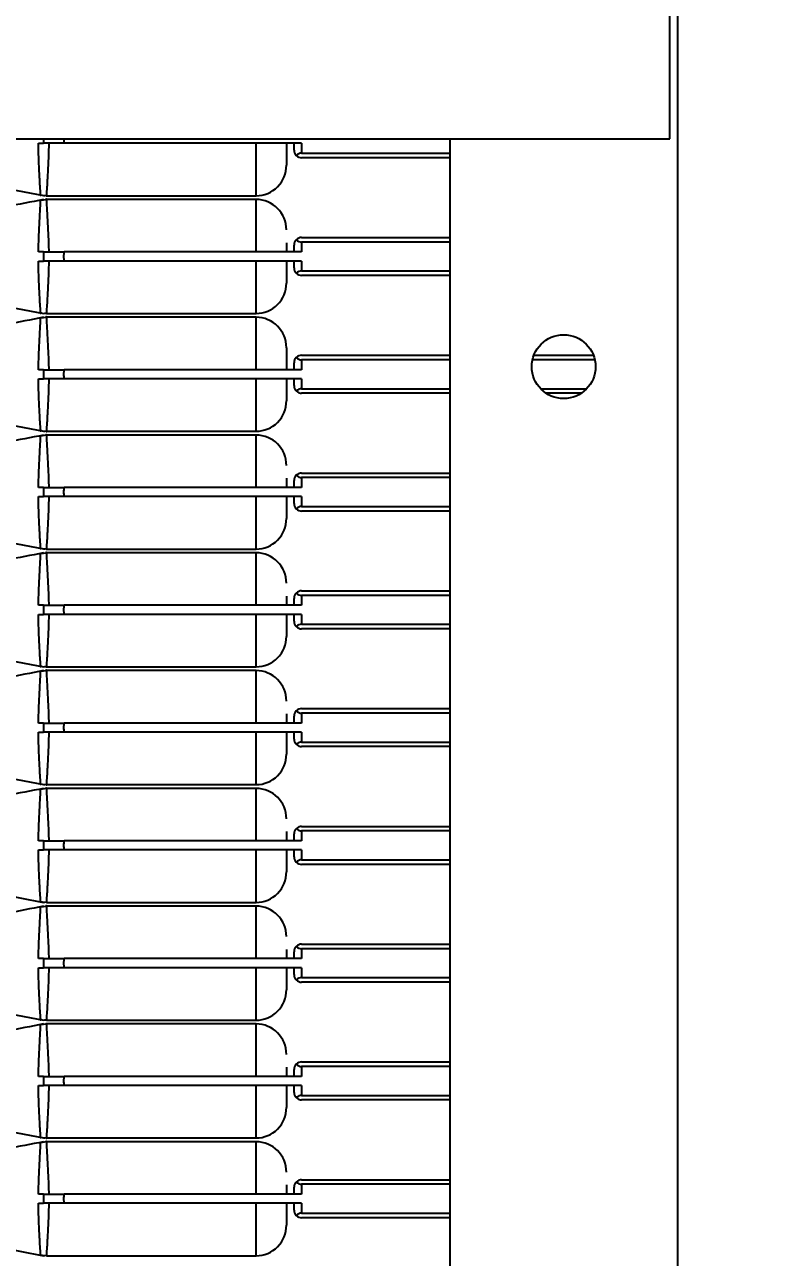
# Model space of a CAD drawing. Header units: millimetres. Extents: x 10 to 584, y 10 to 410.
# Drawn here: x 80.14 to 83.44, y 320.94 to 326.35 of the extents above; entities that cross this region are included whole.
import ezdxf

# ---------------------------------------------------------------- set-up
doc = ezdxf.new("R2010")
doc.units = ezdxf.units.MM
doc.layers.add('2', color=1, linetype='Continuous')
doc.styles.add('SLDTEXTSTYLE0', font='TXT', dxfattribs={"width": 0.7})
doc.dimstyles.new('SLDDIMSTYLE0', dxfattribs={"dimtxt": 3.5, "dimasz": 3.5, "dimexe": 0, "dimexo": 0.0625, "dimgap": 0.875, "dimtad": 1, "dimlfac": 15, "dimrnd": 1e-09, "dimzin": 12, "dimdsep": 46, "dimtxsty": 'SLDTEXTSTYLE0', "dimsah": 1, "dimcen": 0.09, "dimadec": 0, "dimazin": 3, "dimtfac": 1, "dimtofl": 0, "dimtmove": 0, "dimatfit": 3, "dimfxl": 0, "dimfrac": 2, "dimtolj": 1, "dimtzin": 12, "dimarcsym": 0})

# ---------------------------------------------------------------- blocks, each defined once
blk = doc.blocks.new('_D')
at = {"layer": '2', "color": 1}
for p, q in [((167.5018, 346.7783), (43.5018, 346.7783)), ((44.5018, 346.7783), (44.5018, 225.845)), ((181.5762, 225.845), (43.5018, 225.845))]:
    blk.add_line(p, q, dxfattribs=at)
for points in [[(44.5018, 346.7783), (43.9634, 343.2783), (45.0403, 343.2783)], [(44.5018, 225.845), (45.0403, 229.345), (43.9634, 229.345)]]:
    blk.add_solid(points, dxfattribs=at)
at = {"layer": '2', "color": 1, "insert": (39.9901, 278.6627), "char_height": 3.5, "attachment_point": 1, "rotation": 90, "style": 'SLDTEXTSTYLE0'}
blk.add_mtext('1814', dxfattribs=at)

msp = doc.modelspace()

# ---------------------------------------------------------------- linework, layer by layer
at = {"color": 7, "linetype": 'Continuous', "lineweight": 25}
for p, q in [((83.00183, 335.17831), (83.00183, 298.67831)), ((82.96849, 325.84409), (82.96849, 327.17742)), ((78.50183, 325.84409), (82.96849, 325.84409)), ((80.19662, 325.82498), (80.21849, 325.82498)), ((80.21849, 325.84409), (80.21849, 325.82498)), ((81.35183, 325.82498), (80.30968, 325.82498)), ((81.31849, 325.79498), (81.31849, 325.82498)), ((81.35183, 325.82498), (81.35183, 325.78165)), ((82.00183, 325.84409), (82.00183, 315.84498)), ((81.35183, 325.78165), (82.00183, 325.78165)), ((82.00183, 325.76165), (81.35183, 325.76165)), ((79.51849, 325.72832), (80.21849, 325.59514)), ((80.20585, 325.59941), (80.20594, 325.59749)), ((80.23128, 325.59498), (81.15183, 325.59498)), ((80.20585, 325.5738), (80.20594, 325.5758)), ((80.23141, 325.57733), (80.20619, 325.57392)), ((81.15183, 325.57831), (80.23128, 325.57831)), ((81.31849, 325.34831), (81.31849, 325.37831)), ((81.35183, 325.41165), (82.00183, 325.41165)), ((81.35183, 325.39165), (81.35183, 325.34831)), ((82.00183, 325.39165), (81.35183, 325.39165)), ((80.21849, 325.34831), (80.19671, 325.34831)), ((80.21849, 325.34831), (80.21849, 325.30831)), ((81.35183, 325.34831), (80.30968, 325.34831)), ((80.19662, 325.30831), (80.21849, 325.30831)), ((81.35183, 325.30831), (80.30968, 325.30831)), ((81.31849, 325.27831), (81.31849, 325.30831)), ((81.35183, 325.30831), (81.35183, 325.26498)), ((81.35183, 325.26498), (82.00183, 325.26498)), ((79.51849, 325.21165), (80.21849, 325.07847)), ((82.00183, 325.24498), (81.35183, 325.24498)), ((80.20585, 325.08275), (80.20594, 325.08082)), ((80.20585, 325.05713), (80.20594, 325.05913)), ((80.23141, 325.06067), (80.20619, 325.05726)), ((80.23128, 325.07831), (81.15183, 325.07831)), ((81.15183, 325.06165), (80.23128, 325.06165)), ((81.35183, 324.89498), (82.00183, 324.89498)), ((82.37106, 324.89498), (82.63259, 324.89498)), ((80.21849, 324.83165), (80.19671, 324.83165)), ((80.21849, 324.83165), (80.21849, 324.79165)), ((81.35183, 324.83165), (80.30968, 324.83165)), ((81.31849, 324.83165), (81.31849, 324.86165)), ((82.00183, 324.87498), (81.35183, 324.87498)), ((81.35183, 324.87498), (81.35183, 324.83165)), ((82.63857, 324.87498), (82.36508, 324.87498)), ((80.19662, 324.79165), (80.21849, 324.79165)), ((81.35183, 324.79165), (80.30968, 324.79165)), ((81.31849, 324.76165), (81.31849, 324.79165)), ((81.35183, 324.79165), (81.35183, 324.74831)), ((81.35183, 324.74831), (82.00183, 324.74831)), ((82.00183, 324.72831), (81.35183, 324.72831)), ((82.40056, 324.74831), (82.6031, 324.74831)), ((82.57921, 324.72831), (82.42444, 324.72831)), ((79.51849, 324.69498), (80.21849, 324.56181)), ((80.20585, 324.56608), (80.20594, 324.56415)), ((80.23128, 324.56165), (81.15183, 324.56165)), ((80.20585, 324.54047), (80.20594, 324.54247)), ((80.23141, 324.544), (80.20619, 324.54059)), ((81.15183, 324.54498), (80.23128, 324.54498)), ((81.31849, 324.31498), (81.31849, 324.34498)), ((81.35183, 324.37831), (82.00183, 324.37831)), ((81.35183, 324.35831), (81.35183, 324.31498)), ((82.00183, 324.35831), (81.35183, 324.35831)), ((80.21849, 324.31498), (80.19671, 324.31498)), ((80.21849, 324.31498), (80.21849, 324.27498)), ((81.35183, 324.31498), (80.30968, 324.31498)), ((80.19662, 324.27498), (80.21849, 324.27498)), ((81.35183, 324.27498), (80.30968, 324.27498)), ((81.31849, 324.24498), (81.31849, 324.27498)), ((81.35183, 324.27498), (81.35183, 324.23165)), ((79.51849, 324.17832), (80.21849, 324.04514)), ((81.35183, 324.23165), (82.00183, 324.23165)), ((82.00183, 324.21165), (81.35183, 324.21165)), ((80.20585, 324.04941), (80.20594, 324.04749)), ((80.20585, 324.0238), (80.20594, 324.0258)), ((80.23141, 324.02733), (80.20619, 324.02392)), ((80.23128, 324.04498), (81.15183, 324.04498)), ((81.15183, 324.02831), (80.23128, 324.02831)), ((81.35183, 323.86165), (82.00183, 323.86165)), ((81.31849, 323.79831), (81.31849, 323.82831)), ((82.00183, 323.84165), (81.35183, 323.84165)), ((81.35183, 323.84165), (81.35183, 323.79831)), ((80.19662, 323.75831), (80.21849, 323.75831)), ((80.21849, 323.79831), (80.19671, 323.79831)), ((80.21849, 323.79831), (80.21849, 323.75831)), ((81.35183, 323.79831), (80.30968, 323.79831)), ((81.35183, 323.75831), (80.30968, 323.75831)), ((81.31849, 323.72831), (81.31849, 323.75831)), ((81.35183, 323.75831), (81.35183, 323.71498)), ((81.35183, 323.71498), (82.00183, 323.71498)), ((82.00183, 323.69498), (81.35183, 323.69498)), ((79.51849, 323.66165), (80.21849, 323.52847)), ((80.20585, 323.53275), (80.20594, 323.53082)), ((80.20585, 323.50713), (80.20594, 323.50913)), ((80.23141, 323.51067), (80.20619, 323.50726)), ((80.23128, 323.52831), (81.15183, 323.52831)), ((81.15183, 323.51165), (80.23128, 323.51165)), ((81.35183, 323.34498), (82.00183, 323.34498)), ((82.00183, 323.32498), (81.35183, 323.32498)), ((81.35183, 323.32498), (81.35183, 323.28165)), ((80.21849, 323.28165), (80.19671, 323.28165)), ((80.21849, 323.28165), (80.21849, 323.24165)), ((81.35183, 323.28165), (80.30968, 323.28165)), ((81.31849, 323.28165), (81.31849, 323.31165)), ((80.19662, 323.24165), (80.21849, 323.24165)), ((81.35183, 323.24165), (80.30968, 323.24165)), ((81.31849, 323.21165), (81.31849, 323.24165)), ((81.35183, 323.24165), (81.35183, 323.19831)), ((81.35183, 323.19831), (82.00183, 323.19831)), ((82.00183, 323.17831), (81.35183, 323.17831)), ((79.51849, 323.14498), (80.21849, 323.01181)), ((80.20585, 323.01608), (80.20594, 323.01415)), ((80.20585, 322.99047), (80.20594, 322.99247)), ((80.23141, 322.994), (80.20619, 322.99059)), ((80.23128, 323.01165), (81.15183, 323.01165)), ((81.15183, 322.99498), (80.23128, 322.99498)), ((81.35183, 322.82831), (82.00183, 322.82831)), ((81.31849, 322.76498), (81.31849, 322.79498)), ((81.35183, 322.80831), (81.35183, 322.76498)), ((82.00183, 322.80831), (81.35183, 322.80831)), ((80.19662, 322.72498), (80.21849, 322.72498)), ((80.21849, 322.76498), (80.19671, 322.76498)), ((80.21849, 322.76498), (80.21849, 322.72498)), ((81.35183, 322.76498), (80.30968, 322.76498)), ((81.35183, 322.72498), (80.30968, 322.72498)), ((81.31849, 322.69498), (81.31849, 322.72498)), ((81.35183, 322.72498), (81.35183, 322.68165)), ((81.35183, 322.68165), (82.00183, 322.68165)), ((79.51849, 322.62832), (80.21849, 322.49514)), ((82.00183, 322.66165), (81.35183, 322.66165)), ((80.20585, 322.49941), (80.20594, 322.49749)), ((80.20585, 322.4738), (80.20594, 322.4758)), ((80.23141, 322.47733), (80.20619, 322.47392)), ((80.23128, 322.49498), (81.15183, 322.49498)), ((81.15183, 322.47831), (80.23128, 322.47831)), ((81.35183, 322.31165), (82.00183, 322.31165)), ((81.35183, 322.29165), (81.35183, 322.24831)), ((82.00183, 322.29165), (81.35183, 322.29165)), ((80.21849, 322.24831), (80.19671, 322.24831)), ((80.21849, 322.24831), (80.21849, 322.20831)), ((81.35183, 322.24831), (80.30968, 322.24831)), ((81.31849, 322.24831), (81.31849, 322.27831)), ((80.19662, 322.20831), (80.21849, 322.20831)), ((81.35183, 322.20831), (80.30968, 322.20831)), ((81.31849, 322.17831), (81.31849, 322.20831)), ((81.35183, 322.20831), (81.35183, 322.16498)), ((81.35183, 322.16498), (82.00183, 322.16498)), ((82.00183, 322.14498), (81.35183, 322.14498)), ((79.51849, 322.11165), (80.21849, 321.97847)), ((80.20585, 321.98275), (80.20594, 321.98082)), ((80.23141, 321.96067), (80.20619, 321.95726)), ((80.23128, 321.97831), (81.15183, 321.97831)), ((81.15183, 321.96165), (80.23128, 321.96165)), ((80.20585, 321.95713), (80.20594, 321.95913)), ((81.31849, 321.73165), (81.31849, 321.76165)), ((81.35183, 321.79498), (82.00183, 321.79498)), ((81.35183, 321.77498), (81.35183, 321.73165)), ((82.00183, 321.77498), (81.35183, 321.77498)), ((80.19662, 321.69165), (80.21849, 321.69165)), ((80.21849, 321.73165), (80.19671, 321.73165)), ((80.21849, 321.73165), (80.21849, 321.69165)), ((81.35183, 321.73165), (80.30968, 321.73165)), ((81.35183, 321.69165), (80.30968, 321.69165)), ((81.31849, 321.66165), (81.31849, 321.69165)), ((81.35183, 321.69165), (81.35183, 321.64831)), ((81.35183, 321.64831), (82.00183, 321.64831)), ((79.51849, 321.59498), (80.21849, 321.46181)), ((82.00183, 321.62831), (81.35183, 321.62831)), ((80.20585, 321.46608), (80.20594, 321.46415)), ((80.20585, 321.44047), (80.20594, 321.44247)), ((80.23141, 321.444), (80.20619, 321.44059)), ((80.23128, 321.46165), (81.15183, 321.46165)), ((81.15183, 321.44498), (80.23128, 321.44498)), ((81.35183, 321.27831), (82.00183, 321.27831)), ((81.35183, 321.25831), (81.35183, 321.21498)), ((82.00183, 321.25831), (81.35183, 321.25831)), ((80.21849, 321.21498), (80.19671, 321.21498)), ((80.21849, 321.21498), (80.21849, 321.17498)), ((81.35183, 321.21498), (80.30968, 321.21498)), ((81.31849, 321.21498), (81.31849, 321.24498)), ((80.19662, 321.17498), (80.21849, 321.17498)), ((81.35183, 321.17498), (80.30968, 321.17498)), ((81.31849, 321.14498), (81.31849, 321.17498)), ((81.35183, 321.17498), (81.35183, 321.13165)), ((81.35183, 321.13165), (82.00183, 321.13165)), ((82.00183, 321.11165), (81.35183, 321.11165)), ((79.51849, 321.07832), (80.21849, 320.94514)), ((80.20585, 320.94941), (80.20594, 320.94749)), ((80.23128, 320.94498), (81.15183, 320.94498))]:
    msp.add_line(p, q, dxfattribs=at)
at = {"color": 59, "linetype": 'Continuous', "lineweight": 25}
msp.add_line((80.30682, 325.84409), (80.30968, 325.82498), dxfattribs=at)
at = {"color": 7, "linetype": 'Continuous', "lineweight": 25}
msp.add_circle((82.50183, 324.84498), 0.14, dxfattribs=at)
for centre, radius, start, end in [((81.35183, 325.79498), 0.03333, 180, 224.427), ((81.35183, 325.74831), 0.03333, 90, 135.573), ((81.35183, 325.79498), 0.03333, 224.427, 270), ((81.15183, 325.72831), 0.13333, 269.98212, 0), ((81.15183, 325.44498), 0.13333, 0, 89.98212), ((81.35183, 325.37831), 0.03333, 135.573, 180), ((81.35183, 325.37831), 0.03333, 90, 135.573), ((81.35183, 325.42498), 0.03333, 224.427, 270), ((81.35183, 325.27831), 0.03333, 180, 224.427), ((81.35183, 325.23165), 0.03333, 90, 135.573), ((81.15183, 325.21165), 0.13333, 269.98212, 0), ((81.35183, 325.27831), 0.03333, 224.427, 270), ((81.15183, 324.92831), 0.13333, 0, 89.98212), ((81.35183, 324.86165), 0.03333, 135.573, 180), ((81.35183, 324.86165), 0.03333, 90, 135.573), ((81.35183, 324.90831), 0.03333, 224.427, 270), ((81.35183, 324.76165), 0.03333, 180, 224.427), ((81.35183, 324.71498), 0.03333, 90, 135.573), ((81.35183, 324.76165), 0.03333, 224.427, 270), ((81.15183, 324.69498), 0.13333, 269.98212, 0), ((81.15183, 324.41165), 0.13333, 0, 89.98212), ((81.35183, 324.34498), 0.03333, 135.573, 180), ((81.35183, 324.34498), 0.03333, 90, 135.573), ((81.35183, 324.39165), 0.03333, 224.427, 270), ((81.35183, 324.24498), 0.03333, 180, 224.427), ((81.15183, 324.17831), 0.13333, 269.98212, 0), ((81.35183, 324.19831), 0.03333, 90, 135.573), ((81.35183, 324.24498), 0.03333, 224.427, 270), ((81.15183, 323.89498), 0.13333, 0, 89.98212), ((81.35183, 323.82831), 0.03333, 90, 135.573), ((81.35183, 323.82831), 0.03333, 135.573, 180), ((81.35183, 323.87498), 0.03333, 224.427, 270), ((81.35183, 323.72831), 0.03333, 180, 224.427), ((81.35183, 323.68165), 0.03333, 90, 135.573), ((81.35183, 323.72831), 0.03333, 224.427, 270), ((81.15183, 323.66165), 0.13333, 269.98212, 0), ((81.15183, 323.37831), 0.13333, 0, 89.98212), ((81.35183, 323.31165), 0.03333, 135.573, 180), ((81.35183, 323.31165), 0.03333, 90, 135.573), ((81.35183, 323.35831), 0.03333, 224.427, 270), ((81.35183, 323.21165), 0.03333, 180, 224.427), ((81.35183, 323.16498), 0.03333, 90, 135.573), ((81.35183, 323.21165), 0.03333, 224.427, 270), ((81.15183, 323.14498), 0.13333, 269.98212, 0), ((81.15183, 322.86165), 0.13333, 0, 89.98212), ((81.35183, 322.79498), 0.03333, 90, 135.573), ((81.35183, 322.79498), 0.03333, 135.573, 180), ((81.35183, 322.84165), 0.03333, 224.427, 270), ((81.35183, 322.69498), 0.03333, 180, 224.427), ((81.35183, 322.64831), 0.03333, 90, 135.573), ((81.35183, 322.69498), 0.03333, 224.427, 270), ((81.15183, 322.62831), 0.13333, 269.98212, 0), ((81.15183, 322.34498), 0.13333, 0, 89.98212), ((81.35183, 322.27831), 0.03333, 135.573, 180), ((81.35183, 322.27831), 0.03333, 90, 135.573), ((81.35183, 322.32498), 0.03333, 224.427, 270), ((81.35183, 322.17831), 0.03333, 180, 224.427), ((81.35183, 322.13165), 0.03333, 90, 135.573), ((81.35183, 322.17831), 0.03333, 224.427, 270), ((81.15183, 322.11165), 0.13333, 269.98212, 0), ((81.15183, 321.82831), 0.13333, 0, 89.98212), ((81.35183, 321.76165), 0.03333, 135.573, 180), ((81.35183, 321.76165), 0.03333, 90, 135.573), ((81.35183, 321.80831), 0.03333, 224.427, 270), ((81.35183, 321.66165), 0.03333, 180, 224.427), ((81.35183, 321.61498), 0.03333, 90, 135.573), ((81.35183, 321.66165), 0.03333, 224.427, 270), ((81.15183, 321.59498), 0.13333, 269.98212, 0), ((81.15183, 321.31165), 0.13333, 0, 89.98212), ((81.35183, 321.24498), 0.03333, 135.573, 180), ((81.35183, 321.24498), 0.03333, 90, 135.573), ((81.35183, 321.29165), 0.03333, 224.427, 270), ((81.35183, 321.14498), 0.03333, 180, 224.427), ((81.35183, 321.09831), 0.03333, 90, 135.573), ((81.35183, 321.14498), 0.03333, 224.427, 270), ((81.15183, 321.07831), 0.13333, 269.98212, 0)]:
    msp.add_arc(centre, radius, start, end, dxfattribs=at)
at = {"color": 59, "linetype": 'Continuous', "lineweight": 25}
for points, knots in [([(80.20594, 325.59749), (80.20594, 325.59746), (80.20634, 325.58799), (80.20487, 325.61319), (80.20212, 325.6634), (80.19944, 325.71479), (80.19719, 325.77582), (80.19681, 325.80822), (80.19662, 325.82498)], [0, 0, 0, 0, 0.0010478, 0.3924238, 0.5418725, 0.7850634, 0.8888566, 1, 1, 1, 1]), ([(80.24175, 325.82498), (80.24174, 325.82442), (80.24161, 325.80515), (80.24084, 325.77039), (80.23818, 325.70889), (80.23526, 325.65905), (80.23238, 325.61028), (80.23087, 325.58574), (80.23128, 325.59501), (80.23128, 325.59502)], [0, 0, 0, 0, 0.0036315, 0.12467, 0.2286657, 0.4677796, 0.6145768, 0.9994695, 1, 1, 1, 1]), ([(81.15183, 325.59498), (81.15183, 325.60023), (81.15183, 325.60795), (81.15183, 325.66131), (81.15183, 325.71321), (81.15183, 325.77264), (81.15183, 325.80683), (81.15183, 325.82498)], [0, 0, 0, 0, 0.3773035, 0.5553663, 0.7769376, 0.8815574, 1, 1, 1, 1]), ([(80.23128, 325.57831), (80.23128, 325.57831), (80.23068, 325.58761), (80.23153, 325.57051), (80.23238, 325.55341)], [0, 0, 0, 0, 0.0001642, 1, 1, 1, 1]), ([(80.23128, 325.57831), (80.23128, 325.57831), (80.23068, 325.58761), (80.23153, 325.57051), (80.23238, 325.55341)], [0, 0, 0, 0, 0.0001642, 1, 1, 1, 1]), ([(80.23128, 325.57831), (80.23128, 325.57831), (80.23068, 325.58761), (80.23153, 325.57051), (80.23238, 325.55341)], [0, 0, 0, 0, 0.0001642, 1, 1, 1, 1]), ([(80.23128, 325.57828), (80.23128, 325.57829), (80.23068, 325.58761), (80.23192, 325.56123), (80.23461, 325.512), (80.2381, 325.45046), (80.24072, 325.39578), (80.24137, 325.36168), (80.24162, 325.34831)], [0, 0, 0, 0, 0.0004232, 0.3459713, 0.6013587, 0.7780107, 0.9130229, 1, 1, 1, 1]), ([(80.19671, 325.34831), (80.19687, 325.35935), (80.19733, 325.39079), (80.19945, 325.44462), (80.20266, 325.50708), (80.20547, 325.56172), (80.20572, 325.5695), (80.20585, 325.5738)], [0, 0, 0, 0, 0.0752232, 0.2142029, 0.3999609, 0.6678796, 1, 1, 1, 1]), ([(81.15183, 325.34831), (81.15183, 325.36339), (81.15183, 325.39955), (81.15183, 325.45611), (81.15183, 325.51692), (81.15183, 325.56753), (81.15183, 325.57452), (81.15183, 325.57831)], [0, 0, 0, 0, 0.0982685, 0.2356394, 0.4182639, 0.6841567, 1, 1, 1, 1]), ([(80.20594, 325.08082), (80.20594, 325.08079), (80.20634, 325.07132), (80.20487, 325.09653), (80.20212, 325.14673), (80.19944, 325.19813), (80.19719, 325.25915), (80.19681, 325.29156), (80.19662, 325.30831)], [0, 0, 0, 0, 0.0010478, 0.3924238, 0.5418725, 0.7850634, 0.8888566, 1, 1, 1, 1]), ([(80.24175, 325.30831), (80.24174, 325.30775), (80.24161, 325.28849), (80.24084, 325.25375), (80.23818, 325.19214), (80.2353, 325.14307), (80.23225, 325.09119), (80.23169, 325.08372), (80.23128, 325.07832)], [0, 0, 0, 0, 0.0036336, 0.1247433, 0.2288001, 0.4680545, 0.614938, 1, 1, 1, 1]), ([(81.15183, 325.07831), (81.15183, 325.08356), (81.15183, 325.09128), (81.15183, 325.14464), (81.15183, 325.19654), (81.15183, 325.25597), (81.15183, 325.29016), (81.15183, 325.30831)], [0, 0, 0, 0, 0.3773035, 0.5553663, 0.7769376, 0.8815574, 1, 1, 1, 1]), ([(80.19671, 324.83165), (80.19687, 324.84269), (80.19733, 324.87413), (80.19945, 324.92796), (80.20266, 324.99041), (80.20547, 325.04506), (80.20572, 325.05283), (80.20585, 325.05713)], [0, 0, 0, 0, 0.0752232, 0.2142029, 0.3999609, 0.6678796, 1, 1, 1, 1]), ([(80.23128, 325.06161), (80.23128, 325.06162), (80.23068, 325.07094), (80.23192, 325.04457), (80.23461, 324.99534), (80.2381, 324.93379), (80.24072, 324.87912), (80.24137, 324.84501), (80.24162, 324.83165)], [0, 0, 0, 0, 0.0004232, 0.3459713, 0.6013587, 0.7780107, 0.9130229, 1, 1, 1, 1]), ([(80.23128, 325.06161), (80.23128, 325.06162), (80.23068, 325.07094), (80.23153, 325.05384), (80.23238, 325.03675)], [0, 0, 0, 0, 0.00122336, 1, 1, 1, 1]), ([(81.15183, 324.83165), (81.15183, 324.84673), (81.15183, 324.88288), (81.15183, 324.93944), (81.15183, 325.00025), (81.15183, 325.05086), (81.15183, 325.05785), (81.15183, 325.06165)], [0, 0, 0, 0, 0.0982685, 0.2356394, 0.4182639, 0.6841567, 1, 1, 1, 1]), ([(80.20594, 324.56415), (80.20594, 324.56413), (80.20634, 324.55466), (80.20487, 324.57986), (80.20212, 324.63007), (80.19944, 324.68146), (80.19719, 324.74249), (80.19681, 324.77489), (80.19662, 324.79165)], [0, 0, 0, 0, 0.0010478, 0.3924238, 0.5418725, 0.7850634, 0.8888566, 1, 1, 1, 1]), ([(80.24175, 324.79165), (80.24174, 324.79109), (80.24161, 324.77182), (80.24084, 324.73706), (80.23818, 324.67556), (80.23526, 324.62572), (80.23238, 324.57694), (80.23087, 324.55241), (80.23128, 324.56167), (80.23128, 324.56169)], [0, 0, 0, 0, 0.0036315, 0.12467, 0.2286657, 0.4677796, 0.6145768, 0.9994695, 1, 1, 1, 1]), ([(81.15183, 324.56165), (81.15183, 324.56689), (81.15183, 324.57461), (81.15183, 324.62798), (81.15183, 324.67987), (81.15183, 324.7393), (81.15183, 324.77349), (81.15183, 324.79165)], [0, 0, 0, 0, 0.3773035, 0.5553663, 0.7769376, 0.8815574, 1, 1, 1, 1]), ([(80.19671, 324.31498), (80.19687, 324.32602), (80.19733, 324.35746), (80.19945, 324.41129), (80.20266, 324.47375), (80.20547, 324.52839), (80.20572, 324.53616), (80.20585, 324.54047)], [0, 0, 0, 0, 0.0752232, 0.2142029, 0.3999609, 0.6678796, 1, 1, 1, 1]), ([(80.23128, 324.54498), (80.23128, 324.54498), (80.23068, 324.55428), (80.23153, 324.53718), (80.23238, 324.52008)], [0, 0, 0, 0, 0.0001642, 1, 1, 1, 1]), ([(80.23128, 324.54495), (80.23128, 324.54496), (80.23068, 324.55428), (80.23192, 324.5279), (80.23461, 324.47867), (80.2381, 324.41713), (80.24072, 324.36245), (80.24137, 324.32834), (80.24162, 324.31498)], [0, 0, 0, 0, 0.0004232, 0.3459713, 0.6013587, 0.7780107, 0.9130229, 1, 1, 1, 1]), ([(81.15183, 324.31498), (81.15183, 324.33006), (81.15183, 324.36622), (81.15183, 324.42277), (81.15183, 324.48359), (81.15183, 324.53419), (81.15183, 324.54118), (81.15183, 324.54498)], [0, 0, 0, 0, 0.0982685, 0.2356394, 0.4182639, 0.6841567, 1, 1, 1, 1]), ([(80.20594, 324.04749), (80.20594, 324.04746), (80.20634, 324.03799), (80.20487, 324.06319), (80.20212, 324.1134), (80.19944, 324.16479), (80.19719, 324.22582), (80.19681, 324.25822), (80.19662, 324.27498)], [0, 0, 0, 0, 0.0010478, 0.3924238, 0.5418725, 0.7850634, 0.8888566, 1, 1, 1, 1]), ([(80.24175, 324.27498), (80.24174, 324.27442), (80.24161, 324.25515), (80.24084, 324.22039), (80.23818, 324.15889), (80.23526, 324.10905), (80.23238, 324.06028), (80.23087, 324.03574), (80.23128, 324.04501), (80.23128, 324.04502)], [0, 0, 0, 0, 0.0036315, 0.12467, 0.2286657, 0.4677796, 0.6145768, 0.9994695, 1, 1, 1, 1]), ([(81.15183, 324.04498), (81.15183, 324.05023), (81.15183, 324.05795), (81.15183, 324.11131), (81.15183, 324.16321), (81.15183, 324.22264), (81.15183, 324.25683), (81.15183, 324.27498)], [0, 0, 0, 0, 0.3773035, 0.5553663, 0.7769376, 0.8815574, 1, 1, 1, 1]), ([(80.19671, 323.79831), (80.19687, 323.80935), (80.19733, 323.84079), (80.19945, 323.89462), (80.20266, 323.95708), (80.20547, 324.01172), (80.20572, 324.0195), (80.20585, 324.0238)], [0, 0, 0, 0, 0.0752232, 0.2142029, 0.3999609, 0.6678796, 1, 1, 1, 1]), ([(80.23128, 324.02828), (80.23128, 324.02829), (80.23068, 324.03761), (80.23153, 324.0205), (80.23238, 324.00341)], [0, 0, 0, 0, 0.00122336, 1, 1, 1, 1]), ([(80.23128, 324.02828), (80.23128, 324.02829), (80.23068, 324.03761), (80.23192, 324.01123), (80.23461, 323.962), (80.2381, 323.90046), (80.24072, 323.84578), (80.24137, 323.81168), (80.24162, 323.79831)], [0, 0, 0, 0, 0.0004232, 0.3459713, 0.6013587, 0.7780107, 0.9130229, 1, 1, 1, 1]), ([(81.15183, 323.79831), (81.15183, 323.81339), (81.15183, 323.84955), (81.15183, 323.90611), (81.15183, 323.96692), (81.15183, 324.01753), (81.15183, 324.02452), (81.15183, 324.02831)], [0, 0, 0, 0, 0.0982685, 0.2356394, 0.4182639, 0.6841567, 1, 1, 1, 1]), ([(80.20594, 323.53082), (80.20594, 323.53079), (80.20634, 323.52132), (80.20487, 323.54653), (80.20212, 323.59673), (80.19944, 323.64813), (80.19719, 323.70915), (80.19681, 323.74156), (80.19662, 323.75831)], [0, 0, 0, 0, 0.0010478, 0.3924238, 0.5418725, 0.7850634, 0.8888566, 1, 1, 1, 1]), ([(80.24175, 323.75831), (80.24174, 323.75775), (80.24161, 323.73849), (80.24084, 323.70373), (80.23818, 323.64223), (80.23526, 323.59238), (80.23238, 323.54361), (80.23087, 323.51907), (80.23128, 323.52834), (80.23128, 323.52835)], [0, 0, 0, 0, 0.00363148, 0.12467002, 0.22866573, 0.46777964, 0.61457683, 0.99946951, 1, 1, 1, 1]), ([(81.15183, 323.52831), (81.15183, 323.53356), (81.15183, 323.54128), (81.15183, 323.59464), (81.15183, 323.64654), (81.15183, 323.70597), (81.15183, 323.74016), (81.15183, 323.75831)], [0, 0, 0, 0, 0.3773035, 0.5553663, 0.7769376, 0.8815574, 1, 1, 1, 1]), ([(80.19671, 323.28165), (80.19687, 323.29269), (80.19733, 323.32413), (80.19945, 323.37796), (80.20266, 323.44041), (80.20547, 323.49506), (80.20572, 323.50283), (80.20585, 323.50713)], [0, 0, 0, 0, 0.0752232, 0.2142029, 0.3999609, 0.6678796, 1, 1, 1, 1]), ([(80.23128, 323.51164), (80.23128, 323.51164), (80.23068, 323.52095), (80.23153, 323.50384), (80.23238, 323.48675)], [0, 0, 0, 0, 0.0001642, 1, 1, 1, 1]), ([(80.23128, 323.51164), (80.23128, 323.51164), (80.23068, 323.52095), (80.23192, 323.49456), (80.23461, 323.44534), (80.2381, 323.38379), (80.24072, 323.32912), (80.24137, 323.29501), (80.24162, 323.28165)], [0, 0, 0, 0, 0.0000568, 0.3457315, 0.6012125, 0.7779294, 0.912991, 1, 1, 1, 1]), ([(81.15183, 323.28165), (81.15183, 323.29673), (81.15183, 323.33288), (81.15183, 323.38944), (81.15183, 323.45025), (81.15183, 323.50086), (81.15183, 323.50785), (81.15183, 323.51165)], [0, 0, 0, 0, 0.0982685, 0.2356394, 0.4182639, 0.6841567, 1, 1, 1, 1]), ([(80.20594, 323.01415), (80.20594, 323.01413), (80.20634, 323.00466), (80.20487, 323.02986), (80.20212, 323.08007), (80.19944, 323.13146), (80.19719, 323.19249), (80.19681, 323.22489), (80.19662, 323.24165)], [0, 0, 0, 0, 0.0010478, 0.3924238, 0.5418725, 0.7850634, 0.8888566, 1, 1, 1, 1]), ([(80.24175, 323.24165), (80.24174, 323.24109), (80.24161, 323.22182), (80.24084, 323.18706), (80.23818, 323.12556), (80.23526, 323.07572), (80.23238, 323.02694), (80.23087, 323.00241), (80.23128, 323.01167), (80.23128, 323.01169)], [0, 0, 0, 0, 0.00363148, 0.12467002, 0.22866573, 0.46777964, 0.61457683, 0.99946951, 1, 1, 1, 1]), ([(81.15183, 323.01165), (81.15183, 323.01689), (81.15183, 323.02461), (81.15183, 323.07798), (81.15183, 323.12987), (81.15183, 323.1893), (81.15183, 323.22349), (81.15183, 323.24165)], [0, 0, 0, 0, 0.3773035, 0.5553663, 0.7769376, 0.8815574, 1, 1, 1, 1]), ([(80.19671, 322.76498), (80.19687, 322.77602), (80.19733, 322.80746), (80.19945, 322.86129), (80.20266, 322.92375), (80.20547, 322.97839), (80.20572, 322.98616), (80.20585, 322.99047)], [0, 0, 0, 0, 0.0752232, 0.2142029, 0.3999609, 0.6678796, 1, 1, 1, 1]), ([(80.23128, 322.99498), (80.23128, 322.99498), (80.23068, 323.00428), (80.23153, 322.98718), (80.23238, 322.97008)], [0, 0, 0, 0, 0.0001642, 1, 1, 1, 1]), ([(80.23128, 322.99495), (80.23128, 322.99496), (80.23068, 323.00428), (80.23153, 322.98717), (80.23238, 322.97008)], [0, 0, 0, 0, 0.00122336, 1, 1, 1, 1]), ([(80.23128, 322.99495), (80.23128, 322.99496), (80.23068, 323.00428), (80.23192, 322.9779), (80.23461, 322.92867), (80.2381, 322.86713), (80.24072, 322.81245), (80.24137, 322.77834), (80.24162, 322.76498)], [0, 0, 0, 0, 0.0004232, 0.3459713, 0.6013587, 0.7780107, 0.9130229, 1, 1, 1, 1]), ([(81.15183, 322.76498), (81.15183, 322.78006), (81.15183, 322.81622), (81.15183, 322.87277), (81.15183, 322.93359), (81.15183, 322.98419), (81.15183, 322.99118), (81.15183, 322.99498)], [0, 0, 0, 0, 0.0982685, 0.2356394, 0.4182639, 0.6841567, 1, 1, 1, 1]), ([(80.20594, 322.49749), (80.20594, 322.49746), (80.20634, 322.48799), (80.20487, 322.51319), (80.20212, 322.5634), (80.19944, 322.61479), (80.19719, 322.67582), (80.19681, 322.70822), (80.19662, 322.72498)], [0, 0, 0, 0, 0.0010478, 0.3924238, 0.5418725, 0.7850634, 0.8888566, 1, 1, 1, 1]), ([(80.24175, 322.72498), (80.24174, 322.72442), (80.24161, 322.70515), (80.24084, 322.67041), (80.23818, 322.60881), (80.2353, 322.55974), (80.23225, 322.50786), (80.23169, 322.50039), (80.23128, 322.49499)], [0, 0, 0, 0, 0.0036336, 0.1247433, 0.2288001, 0.4680545, 0.614938, 1, 1, 1, 1]), ([(81.15183, 322.49498), (81.15183, 322.50023), (81.15183, 322.50795), (81.15183, 322.56131), (81.15183, 322.61321), (81.15183, 322.67264), (81.15183, 322.70683), (81.15183, 322.72498)], [0, 0, 0, 0, 0.3773035, 0.5553663, 0.7769376, 0.8815574, 1, 1, 1, 1]), ([(80.19671, 322.24831), (80.19687, 322.25935), (80.19733, 322.29079), (80.19945, 322.34462), (80.20266, 322.40708), (80.20547, 322.46172), (80.20572, 322.4695), (80.20585, 322.4738)], [0, 0, 0, 0, 0.0752232, 0.2142029, 0.3999609, 0.6678796, 1, 1, 1, 1]), ([(80.23128, 322.47831), (80.23128, 322.47831), (80.23068, 322.48761), (80.23153, 322.47051), (80.23238, 322.45341)], [0, 0, 0, 0, 0.0001642, 1, 1, 1, 1]), ([(80.23128, 322.47831), (80.23128, 322.47831), (80.23068, 322.48761), (80.23192, 322.46123), (80.23461, 322.412), (80.2381, 322.35046), (80.24072, 322.29578), (80.24137, 322.26168), (80.24162, 322.24831)], [0, 0, 0, 0, 0.0000568, 0.3457315, 0.6012125, 0.7779294, 0.912991, 1, 1, 1, 1]), ([(81.15183, 322.24831), (81.15183, 322.26339), (81.15183, 322.29955), (81.15183, 322.35611), (81.15183, 322.41692), (81.15183, 322.46753), (81.15183, 322.47452), (81.15183, 322.47831)], [0, 0, 0, 0, 0.09826854, 0.23563942, 0.41826385, 0.68415667, 1, 1, 1, 1]), ([(80.20594, 321.98082), (80.20594, 321.98079), (80.20634, 321.97132), (80.20487, 321.99653), (80.20212, 322.04673), (80.19944, 322.09813), (80.19719, 322.15915), (80.19681, 322.19156), (80.19662, 322.20831)], [0, 0, 0, 0, 0.0010478, 0.3924238, 0.5418725, 0.7850634, 0.8888566, 1, 1, 1, 1]), ([(80.24175, 322.20831), (80.24174, 322.20775), (80.24161, 322.18849), (80.24084, 322.15375), (80.23818, 322.09214), (80.2353, 322.04307), (80.23225, 321.99119), (80.23169, 321.98372), (80.23128, 321.97832)], [0, 0, 0, 0, 0.0036336, 0.1247433, 0.2288001, 0.4680545, 0.614938, 1, 1, 1, 1]), ([(81.15183, 321.97831), (81.15183, 321.98356), (81.15183, 321.99128), (81.15183, 322.04464), (81.15183, 322.09654), (81.15183, 322.15597), (81.15183, 322.19016), (81.15183, 322.20831)], [0, 0, 0, 0, 0.3773035, 0.5553663, 0.7769376, 0.8815574, 1, 1, 1, 1]), ([(80.23128, 321.96164), (80.23128, 321.96164), (80.23068, 321.97095), (80.23153, 321.95384), (80.23238, 321.93675)], [0, 0, 0, 0, 0.0001642, 1, 1, 1, 1]), ([(80.23128, 321.96164), (80.23128, 321.96164), (80.23068, 321.97095), (80.23192, 321.94456), (80.23461, 321.89534), (80.2381, 321.83379), (80.24072, 321.77912), (80.24137, 321.74501), (80.24162, 321.73165)], [0, 0, 0, 0, 0.0000568, 0.3457315, 0.6012125, 0.7779294, 0.912991, 1, 1, 1, 1]), ([(81.15183, 321.73165), (81.15183, 321.74673), (81.15183, 321.78288), (81.15183, 321.83944), (81.15183, 321.90025), (81.15183, 321.95086), (81.15183, 321.95785), (81.15183, 321.96165)], [0, 0, 0, 0, 0.0982685, 0.2356394, 0.4182639, 0.6841567, 1, 1, 1, 1]), ([(80.19671, 321.73165), (80.19687, 321.74269), (80.19733, 321.77413), (80.19945, 321.82796), (80.20266, 321.89041), (80.20547, 321.94506), (80.20572, 321.95283), (80.20585, 321.95713)], [0, 0, 0, 0, 0.07522323, 0.21420289, 0.39996089, 0.66787957, 1, 1, 1, 1]), ([(80.20594, 321.46415), (80.20594, 321.46413), (80.20634, 321.45466), (80.20487, 321.47986), (80.20212, 321.53007), (80.19944, 321.58146), (80.19719, 321.64249), (80.19681, 321.67489), (80.19662, 321.69165)], [0, 0, 0, 0, 0.0010478, 0.3924238, 0.5418725, 0.7850634, 0.8888566, 1, 1, 1, 1]), ([(80.24175, 321.69165), (80.24174, 321.69109), (80.24161, 321.67182), (80.24084, 321.63706), (80.23818, 321.57556), (80.23526, 321.52572), (80.23238, 321.47694), (80.23087, 321.45241), (80.23128, 321.46167), (80.23128, 321.46169)], [0, 0, 0, 0, 0.00363148, 0.12467002, 0.22866573, 0.46777964, 0.61457683, 0.99946951, 1, 1, 1, 1]), ([(81.15183, 321.46165), (81.15183, 321.46689), (81.15183, 321.47461), (81.15183, 321.52798), (81.15183, 321.57987), (81.15183, 321.6393), (81.15183, 321.67349), (81.15183, 321.69165)], [0, 0, 0, 0, 0.3773035, 0.5553663, 0.7769376, 0.8815574, 1, 1, 1, 1]), ([(80.19671, 321.21498), (80.19687, 321.22602), (80.19733, 321.25746), (80.19945, 321.31129), (80.20266, 321.37375), (80.20547, 321.42839), (80.20572, 321.43616), (80.20585, 321.44047)], [0, 0, 0, 0, 0.07522323, 0.21420289, 0.39996089, 0.66787957, 1, 1, 1, 1]), ([(80.23128, 321.44498), (80.23128, 321.44498), (80.23068, 321.45428), (80.23153, 321.43718), (80.23238, 321.42008)], [0, 0, 0, 0, 0.0001642, 1, 1, 1, 1]), ([(80.23128, 321.44495), (80.23128, 321.44496), (80.23068, 321.45428), (80.23153, 321.43717), (80.23238, 321.42008)], [0, 0, 0, 0, 0.0012234, 1, 1, 1, 1]), ([(80.23128, 321.44495), (80.23128, 321.44496), (80.23068, 321.45428), (80.23192, 321.4279), (80.23461, 321.37867), (80.2381, 321.31713), (80.24072, 321.26245), (80.24137, 321.22834), (80.24162, 321.21498)], [0, 0, 0, 0, 0.0004232, 0.3459713, 0.6013587, 0.7780107, 0.9130229, 1, 1, 1, 1]), ([(81.15183, 321.21498), (81.15183, 321.23006), (81.15183, 321.26622), (81.15183, 321.32277), (81.15183, 321.38359), (81.15183, 321.43419), (81.15183, 321.44118), (81.15183, 321.44498)], [0, 0, 0, 0, 0.0982685, 0.2356394, 0.4182639, 0.6841567, 1, 1, 1, 1]), ([(80.20594, 320.94749), (80.20594, 320.94746), (80.20634, 320.93799), (80.20487, 320.96319), (80.20212, 321.0134), (80.19944, 321.06479), (80.19719, 321.12582), (80.19681, 321.15822), (80.19662, 321.17498)], [0, 0, 0, 0, 0.0010478, 0.3924238, 0.5418725, 0.7850634, 0.8888566, 1, 1, 1, 1]), ([(80.24175, 321.17498), (80.24174, 321.17442), (80.24161, 321.15515), (80.24084, 321.12041), (80.23818, 321.05881), (80.2353, 321.00974), (80.23225, 320.95786), (80.23169, 320.95039), (80.23128, 320.94499)], [0, 0, 0, 0, 0.0036336, 0.1247433, 0.2288001, 0.4680545, 0.614938, 1, 1, 1, 1]), ([(81.15183, 320.94498), (81.15183, 320.95023), (81.15183, 320.95795), (81.15183, 321.01131), (81.15183, 321.06321), (81.15183, 321.12264), (81.15183, 321.15683), (81.15183, 321.17498)], [0, 0, 0, 0, 0.3773035, 0.5553663, 0.7769376, 0.8815574, 1, 1, 1, 1])]:
    msp.add_open_spline(points, degree=3, knots=knots, dxfattribs=at)
at = {"color": 7, "linetype": 'Continuous', "lineweight": 25}
for points, knots in [([(80.30968, 325.82498), (80.29424, 325.82498), (80.26333, 325.82498), (80.2336, 325.82498), (80.22024, 325.82498), (80.21849, 325.82498)], [0, 0, 0, 0, 0.46482772, 0.93020447, 1, 1, 1, 1]), ([(81.28516, 325.82498), (81.28516, 325.82008), (81.28516, 325.79907), (81.28516, 325.77229), (81.28516, 325.73715), (81.28516, 325.73196), (81.28516, 325.72831)], [0, 0, 0, 0, 0.06579112, 0.28211026, 0.49679186, 1, 1, 1, 1]), ([(80.20637, 325.59904), (80.2104, 325.5975), (80.21843, 325.59443), (80.22689, 325.596), (80.23111, 325.59679)], [0, 0, 0, 0, 0.5005037, 1, 1, 1, 1]), ([(80.21849, 325.57816), (80.10924, 325.55685), (79.87591, 325.51135), (79.64257, 325.46802), (79.51849, 325.44498)], [0, 0, 0, 0, 0.4682335, 1, 1, 1, 1]), ([(81.28516, 325.3889), (81.28516, 325.38154), (81.28516, 325.37021), (81.28516, 325.354), (81.28516, 325.34831)], [0, 0, 0, 0, 0.6488276, 1, 1, 1, 1]), ([(80.21849, 325.34831), (80.23075, 325.34831), (80.25527, 325.34831), (80.28872, 325.34831), (80.30673, 325.34831), (80.30968, 325.34831)], [0, 0, 0, 0, 0.4554846, 0.9107025, 1, 1, 1, 1]), ([(80.30968, 325.30831), (80.29424, 325.30831), (80.26333, 325.30831), (80.2336, 325.30831), (80.22024, 325.30831), (80.21849, 325.30831)], [0, 0, 0, 0, 0.46482772, 0.93020447, 1, 1, 1, 1]), ([(81.28516, 325.30831), (81.28516, 325.30341), (81.28516, 325.28241), (81.28516, 325.25563), (81.28516, 325.22048), (81.28516, 325.21529), (81.28516, 325.21165)], [0, 0, 0, 0, 0.06579112, 0.28211026, 0.49679186, 1, 1, 1, 1]), ([(80.21849, 325.06149), (80.10924, 325.04018), (79.87591, 324.99468), (79.64257, 324.95135), (79.51849, 324.92831)], [0, 0, 0, 0, 0.4682335, 1, 1, 1, 1]), ([(80.20637, 325.08237), (80.2104, 325.08084), (80.21843, 325.07776), (80.22689, 325.07934), (80.23111, 325.08013)], [0, 0, 0, 0, 0.5005037, 1, 1, 1, 1]), ([(81.28516, 324.92831), (81.28516, 324.92561), (81.28516, 324.92085), (81.28516, 324.88775), (81.28516, 324.85603), (81.28516, 324.83728), (81.28516, 324.83165)], [0, 0, 0, 0, 0.424183, 0.7471794, 0.9240222, 1, 1, 1, 1]), ([(80.21849, 324.83165), (80.23075, 324.83165), (80.25527, 324.83165), (80.28872, 324.83165), (80.30673, 324.83165), (80.30968, 324.83165)], [0, 0, 0, 0, 0.4554846, 0.9107025, 1, 1, 1, 1]), ([(80.30968, 324.79165), (80.29424, 324.79165), (80.26333, 324.79165), (80.2336, 324.79165), (80.22024, 324.79165), (80.21849, 324.79165)], [0, 0, 0, 0, 0.46482772, 0.93020447, 1, 1, 1, 1]), ([(81.28516, 324.79165), (81.28516, 324.78675), (81.28516, 324.76574), (81.28516, 324.73896), (81.28516, 324.70382), (81.28516, 324.69862), (81.28516, 324.69498)], [0, 0, 0, 0, 0.06579112, 0.28211026, 0.49679186, 1, 1, 1, 1]), ([(80.20637, 324.56571), (80.2104, 324.56417), (80.21843, 324.5611), (80.22689, 324.56267), (80.23111, 324.56346)], [0, 0, 0, 0, 0.5005037, 1, 1, 1, 1]), ([(80.21849, 324.54482), (80.10924, 324.52352), (79.87591, 324.47802), (79.64257, 324.43469), (79.51849, 324.41165)], [0, 0, 0, 0, 0.4682335, 1, 1, 1, 1]), ([(81.28516, 324.35557), (81.28516, 324.34821), (81.28516, 324.33687), (81.28516, 324.32067), (81.28516, 324.31498)], [0, 0, 0, 0, 0.6488276, 1, 1, 1, 1]), ([(80.21849, 324.31498), (80.23075, 324.31498), (80.25527, 324.31498), (80.28872, 324.31498), (80.30673, 324.31498), (80.30968, 324.31498)], [0, 0, 0, 0, 0.4554846, 0.9107025, 1, 1, 1, 1]), ([(80.30968, 324.27498), (80.29424, 324.27498), (80.26333, 324.27498), (80.2336, 324.27498), (80.22024, 324.27498), (80.21849, 324.27498)], [0, 0, 0, 0, 0.46482772, 0.93020447, 1, 1, 1, 1]), ([(81.28516, 324.27498), (81.28516, 324.27008), (81.28516, 324.24907), (81.28516, 324.22229), (81.28516, 324.18715), (81.28516, 324.18196), (81.28516, 324.17831)], [0, 0, 0, 0, 0.06579112, 0.28211026, 0.49679186, 1, 1, 1, 1]), ([(80.21849, 324.02816), (80.10924, 324.00685), (79.87591, 323.96135), (79.64257, 323.91802), (79.51849, 323.89498)], [0, 0, 0, 0, 0.4682335, 1, 1, 1, 1]), ([(80.20637, 324.04904), (80.2104, 324.0475), (80.21843, 324.04443), (80.22689, 324.046), (80.23111, 324.04679)], [0, 0, 0, 0, 0.5005037, 1, 1, 1, 1]), ([(81.28516, 323.8389), (81.28516, 323.83154), (81.28516, 323.82021), (81.28516, 323.804), (81.28516, 323.79831)], [0, 0, 0, 0, 0.6488276, 1, 1, 1, 1]), ([(80.21849, 323.79831), (80.23075, 323.79831), (80.25527, 323.79831), (80.28872, 323.79831), (80.30673, 323.79831), (80.30968, 323.79831)], [0, 0, 0, 0, 0.4554846, 0.9107025, 1, 1, 1, 1]), ([(80.30968, 323.75831), (80.29424, 323.75831), (80.26333, 323.75831), (80.2336, 323.75831), (80.22024, 323.75831), (80.21849, 323.75831)], [0, 0, 0, 0, 0.4648277, 0.9302045, 1, 1, 1, 1]), ([(81.28516, 323.75831), (81.28516, 323.75341), (81.28516, 323.73241), (81.28516, 323.70563), (81.28516, 323.67048), (81.28516, 323.66529), (81.28516, 323.66165)], [0, 0, 0, 0, 0.06579112, 0.28211026, 0.49679186, 1, 1, 1, 1]), ([(80.20637, 323.53237), (80.2104, 323.53084), (80.21843, 323.52776), (80.22689, 323.52934), (80.23111, 323.53013)], [0, 0, 0, 0, 0.5005037, 1, 1, 1, 1]), ([(80.21849, 323.51149), (80.10924, 323.49018), (79.87591, 323.44468), (79.64257, 323.40135), (79.51849, 323.37831)], [0, 0, 0, 0, 0.4682335, 1, 1, 1, 1]), ([(81.28516, 323.32223), (81.28516, 323.31488), (81.28516, 323.30354), (81.28516, 323.28734), (81.28516, 323.28165)], [0, 0, 0, 0, 0.6488276, 1, 1, 1, 1]), ([(80.21849, 323.28165), (80.23075, 323.28165), (80.25527, 323.28165), (80.28872, 323.28165), (80.30673, 323.28165), (80.30968, 323.28165)], [0, 0, 0, 0, 0.4554846, 0.9107025, 1, 1, 1, 1]), ([(80.30968, 323.24165), (80.29424, 323.24165), (80.26333, 323.24165), (80.2336, 323.24165), (80.22024, 323.24165), (80.21849, 323.24165)], [0, 0, 0, 0, 0.4648277, 0.9302045, 1, 1, 1, 1]), ([(81.28516, 323.24165), (81.28516, 323.23675), (81.28516, 323.21574), (81.28516, 323.18896), (81.28516, 323.15382), (81.28516, 323.14862), (81.28516, 323.14498)], [0, 0, 0, 0, 0.06579112, 0.28211026, 0.49679186, 1, 1, 1, 1]), ([(80.21849, 322.99482), (80.10924, 322.97352), (79.87591, 322.92802), (79.64257, 322.88469), (79.51849, 322.86165)], [0, 0, 0, 0, 0.4682335, 1, 1, 1, 1]), ([(80.20637, 323.01571), (80.2104, 323.01417), (80.21843, 323.0111), (80.22689, 323.01267), (80.23111, 323.01346)], [0, 0, 0, 0, 0.5005037, 1, 1, 1, 1]), ([(81.28516, 322.80557), (81.28516, 322.79821), (81.28516, 322.78687), (81.28516, 322.77067), (81.28516, 322.76498)], [0, 0, 0, 0, 0.6488276, 1, 1, 1, 1]), ([(80.21849, 322.76498), (80.23075, 322.76498), (80.25527, 322.76498), (80.28872, 322.76498), (80.30673, 322.76498), (80.30968, 322.76498)], [0, 0, 0, 0, 0.4554846, 0.9107025, 1, 1, 1, 1]), ([(80.30968, 322.72498), (80.29424, 322.72498), (80.26333, 322.72498), (80.2336, 322.72498), (80.22024, 322.72498), (80.21849, 322.72498)], [0, 0, 0, 0, 0.46482772, 0.93020447, 1, 1, 1, 1]), ([(81.28516, 322.72498), (81.28516, 322.72008), (81.28516, 322.69907), (81.28516, 322.67229), (81.28516, 322.63715), (81.28516, 322.63196), (81.28516, 322.62831)], [0, 0, 0, 0, 0.06579112, 0.28211026, 0.49679186, 1, 1, 1, 1]), ([(80.21849, 322.47816), (80.10924, 322.45685), (79.87591, 322.41135), (79.64257, 322.36802), (79.51849, 322.34498)], [0, 0, 0, 0, 0.4682335, 1, 1, 1, 1]), ([(80.20637, 322.49904), (80.2104, 322.4975), (80.21843, 322.49443), (80.22689, 322.496), (80.23111, 322.49679)], [0, 0, 0, 0, 0.5005037, 1, 1, 1, 1]), ([(81.28516, 322.2889), (81.28516, 322.28154), (81.28516, 322.27021), (81.28516, 322.254), (81.28516, 322.24831)], [0, 0, 0, 0, 0.6488276, 1, 1, 1, 1]), ([(80.21849, 322.24831), (80.23075, 322.24831), (80.25527, 322.24831), (80.28872, 322.24831), (80.30673, 322.24831), (80.30968, 322.24831)], [0, 0, 0, 0, 0.4554846, 0.9107025, 1, 1, 1, 1]), ([(80.30968, 322.20831), (80.29424, 322.20831), (80.26333, 322.20831), (80.2336, 322.20831), (80.22024, 322.20831), (80.21849, 322.20831)], [0, 0, 0, 0, 0.46482772, 0.93020447, 1, 1, 1, 1]), ([(81.28516, 322.20831), (81.28516, 322.20341), (81.28516, 322.18241), (81.28516, 322.15563), (81.28516, 322.12048), (81.28516, 322.11529), (81.28516, 322.11165)], [0, 0, 0, 0, 0.0657911, 0.2821103, 0.4967919, 1, 1, 1, 1]), ([(80.21849, 321.96149), (80.10924, 321.94018), (79.87591, 321.89468), (79.64257, 321.85135), (79.51849, 321.82831)], [0, 0, 0, 0, 0.4682335, 1, 1, 1, 1]), ([(80.20637, 321.98237), (80.2104, 321.98084), (80.21843, 321.97776), (80.22689, 321.97934), (80.23111, 321.98013)], [0, 0, 0, 0, 0.5005037, 1, 1, 1, 1]), ([(81.28516, 321.77223), (81.28516, 321.76488), (81.28516, 321.75354), (81.28516, 321.73734), (81.28516, 321.73165)], [0, 0, 0, 0, 0.6488276, 1, 1, 1, 1]), ([(80.21849, 321.73165), (80.23075, 321.73165), (80.25527, 321.73165), (80.28872, 321.73165), (80.30673, 321.73165), (80.30968, 321.73165)], [0, 0, 0, 0, 0.4554846, 0.9107025, 1, 1, 1, 1]), ([(80.30968, 321.69165), (80.29424, 321.69165), (80.26333, 321.69165), (80.2336, 321.69165), (80.22024, 321.69165), (80.21849, 321.69165)], [0, 0, 0, 0, 0.46482772, 0.93020447, 1, 1, 1, 1]), ([(81.28516, 321.69165), (81.28516, 321.68675), (81.28516, 321.66574), (81.28516, 321.63896), (81.28516, 321.60382), (81.28516, 321.59862), (81.28516, 321.59498)], [0, 0, 0, 0, 0.0657911, 0.2821103, 0.4967919, 1, 1, 1, 1]), ([(80.21849, 321.44482), (80.10924, 321.42352), (79.87591, 321.37802), (79.64257, 321.33469), (79.51849, 321.31165)], [0, 0, 0, 0, 0.4682335, 1, 1, 1, 1]), ([(80.20637, 321.46571), (80.2104, 321.46417), (80.21843, 321.4611), (80.22689, 321.46267), (80.23111, 321.46346)], [0, 0, 0, 0, 0.5005037, 1, 1, 1, 1]), ([(80.21849, 321.21498), (80.23075, 321.21498), (80.25527, 321.21498), (80.28872, 321.21498), (80.30673, 321.21498), (80.30968, 321.21498)], [0, 0, 0, 0, 0.4554846, 0.9107025, 1, 1, 1, 1]), ([(81.28516, 321.25557), (81.28516, 321.24821), (81.28516, 321.23687), (81.28516, 321.22067), (81.28516, 321.21498)], [0, 0, 0, 0, 0.6488276, 1, 1, 1, 1]), ([(80.30968, 321.17498), (80.29424, 321.17498), (80.26333, 321.17498), (80.2336, 321.17498), (80.22024, 321.17498), (80.21849, 321.17498)], [0, 0, 0, 0, 0.46482772, 0.93020447, 1, 1, 1, 1]), ([(81.28516, 321.17498), (81.28516, 321.17008), (81.28516, 321.14907), (81.28516, 321.12229), (81.28516, 321.08715), (81.28516, 321.08196), (81.28516, 321.07831)], [0, 0, 0, 0, 0.0657911, 0.2821103, 0.4967919, 1, 1, 1, 1]), ([(80.20637, 320.94904), (80.2104, 320.9475), (80.21843, 320.94443), (80.22689, 320.946), (80.23111, 320.94679)], [0, 0, 0, 0, 0.5005037, 1, 1, 1, 1])]:
    msp.add_open_spline(points, degree=3, knots=knots, dxfattribs=at)
for points in [[(80.30968, 325.34831), (80.30818, 325.34165), (80.30519, 325.32831), (80.30818, 325.31498), (80.30968, 325.30831)], [(80.30968, 324.83165), (80.30818, 324.82498), (80.30519, 324.81165), (80.30818, 324.79831), (80.30968, 324.79165)], [(80.30968, 324.31498), (80.30818, 324.30831), (80.30519, 324.29498), (80.30818, 324.28165), (80.30968, 324.27498)], [(80.30968, 323.79831), (80.30818, 323.79165), (80.30519, 323.77831), (80.30818, 323.76498), (80.30968, 323.75831)], [(80.30968, 323.28165), (80.30818, 323.27498), (80.30519, 323.26165), (80.30818, 323.24831), (80.30968, 323.24165)], [(80.30968, 322.76498), (80.30818, 322.75831), (80.30519, 322.74498), (80.30818, 322.73165), (80.30968, 322.72498)], [(80.30968, 322.24831), (80.30818, 322.24165), (80.30519, 322.22831), (80.30818, 322.21498), (80.30968, 322.20831)], [(80.30968, 321.73165), (80.30818, 321.72498), (80.30519, 321.71165), (80.30818, 321.69831), (80.30968, 321.69165)], [(80.30968, 321.21498), (80.30818, 321.20831), (80.30519, 321.19498), (80.30818, 321.18165), (80.30968, 321.17498)]]:
    msp.add_open_spline(points, degree=3, dxfattribs=at)

# ---------------------------------------------------------------- dimensions: what is measured, and where the dimension line sits
at = {"layer": '2', "color": 1}
dim = msp.add_linear_dim(base=(44.50183, 225.84498), p1=(168.50183, 346.77832), p2=(182.57616, 225.84498), angle=90, dimstyle='SLDDIMSTYLE0', dxfattribs=at)
dim.commit()
dim.dimension.update_dxf_attribs({"geometry": '_D', "text_midpoint": (44.50183, 284.48628), "dimtype": 160})

doc.saveas('drawing.dxf')
